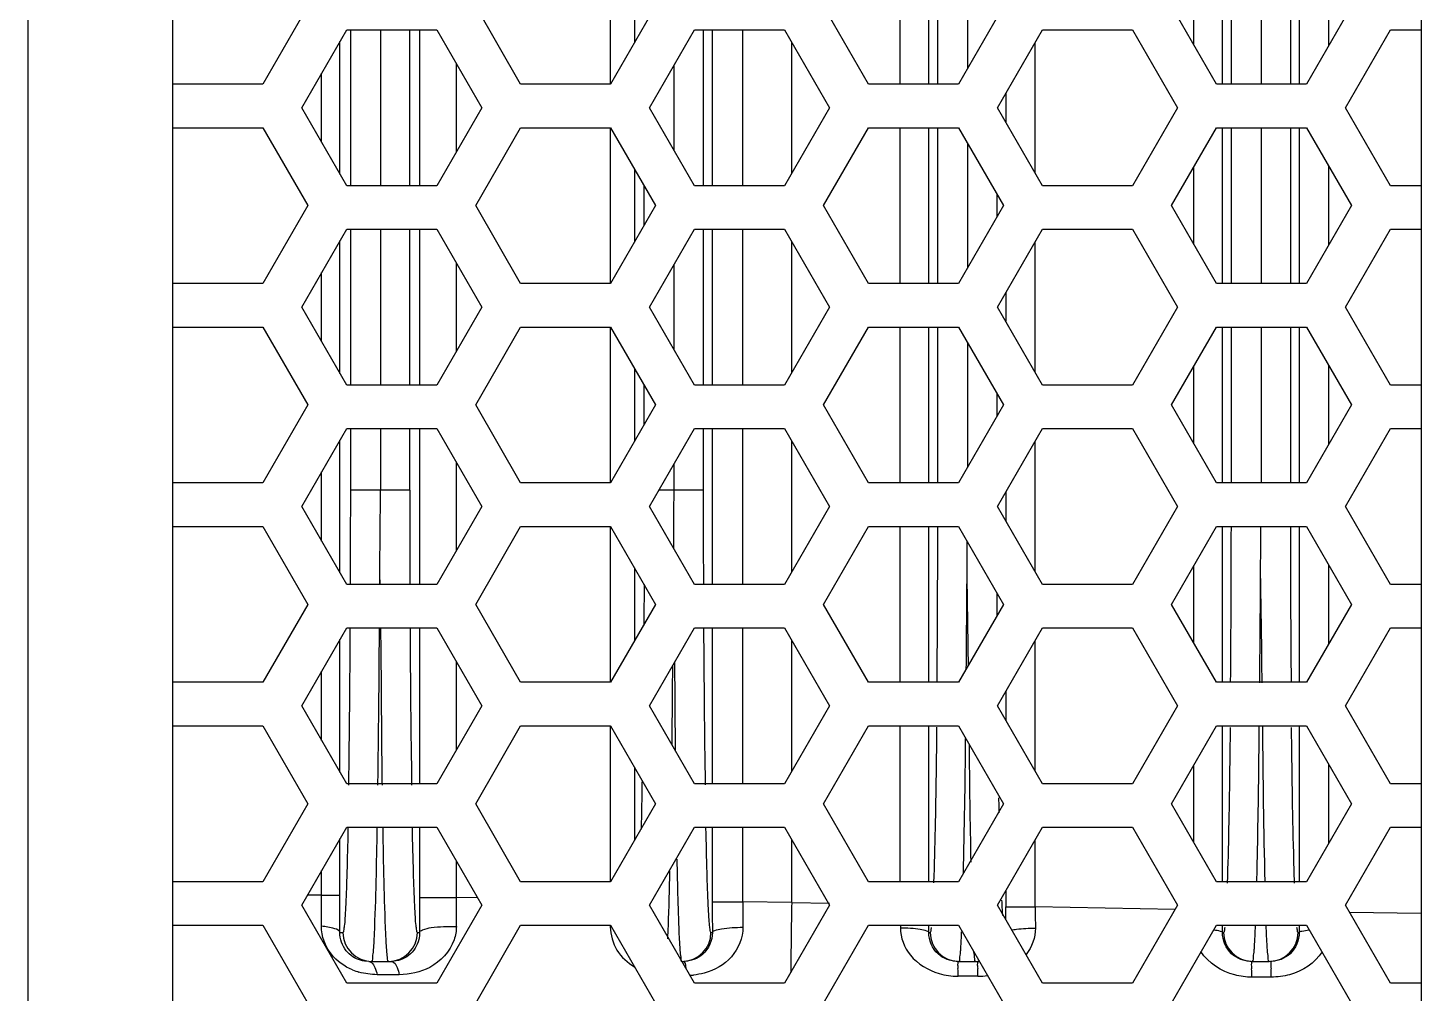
# Model space of a CAD drawing. Header units: millimetres. Extents: x 10297564 to 11610295, y -9287743 to -8409454.
# Drawn here: x 10507601 to 10508373, y -9089447 to -9088912 of the extents above; entities that cross this region are included whole.
import ezdxf

# ---------------------------------------------------------------- set-up
doc = ezdxf.new("R2010")
doc.units = ezdxf.units.MM
doc.header["$LTSCALE"] = 100
doc.layers.add('-0', color=7, linetype='Continuous')

# ---------------------------------------------------------------- blocks, each defined once
blk = doc.blocks.new('인버터 외형도')
at = {"layer": '-0', "linetype": 'Continuous'}
for p, q in [((103845.59, 44816.33), (103845.6, 43762.9)), ((103905.78, 43762.9), (103905.78, 44816.33)), ((104424.12, 44816.33), (104424.12, 43762.9)), ((104087.47, 44435.59), (104087.47, 44500.3)), ((104207.87, 44435.59), (104207.87, 44500.3)), ((104219.7, 44435.59), (104219.7, 44500.3)), ((104223.44, 44435.59), (104223.44, 44500.3)), ((104341.63, 44435.59), (104341.63, 44500.3)), ((104345.33, 44435.59), (104345.33, 44500.3)), ((104357.68, 44500.3), (104357.68, 44435.59)), ((104369.82, 44500.3), (104369.82, 44435.59)), ((104373.51, 44500.3), (104373.51, 44435.59)), ((104235.79, 44493.83), (104235.79, 44442.06)), ((104329.8, 44451.8), (104329.8, 44484.09)), ((104385.76, 44451.59), (104385.76, 44484.3)), ((104097.67, 44453.07), (104097.67, 44482.83)), ((103961.79, 44467.95), (103943.11, 44435.59)), ((104050.22, 44435.59), (104031.54, 44467.95)), ((104106.26, 44467.95), (104087.58, 44435.59)), ((104194.69, 44435.59), (104176.01, 44467.95)), ((104250.73, 44467.95), (104232.05, 44435.59)), ((104339.16, 44435.59), (104320.48, 44467.95)), ((104395.2, 44467.95), (104376.52, 44435.59)), ((103959.3, 44425.81), (103977.98, 44458.17)), ((103977.98, 44458.17), (104015.35, 44458.17)), ((103979.64, 44393.45), (103979.64, 44458.17)), ((103991.99, 44458.17), (103991.99, 44393.45)), ((104004.13, 44458.17), (104004.13, 44393.45)), ((104008.25, 44458.17), (104008.25, 44393.45)), ((104015.35, 44458.17), (104034.03, 44425.81)), ((104103.77, 44425.81), (104122.46, 44458.17)), ((104122.46, 44458.17), (104159.82, 44458.17)), ((104126.03, 44458.17), (104126.03, 44393.45)), ((104129.8, 44458.17), (104129.8, 44393.45)), ((104142.48, 44393.45), (104142.48, 44458.17)), ((104159.82, 44458.17), (104178.5, 44425.81)), ((104248.25, 44425.81), (104266.93, 44458.17)), ((104266.93, 44458.17), (104304.29, 44458.17)), ((104304.29, 44458.17), (104322.97, 44425.81)), ((104392.72, 44425.81), (104411.4, 44458.17)), ((104411.4, 44458.17), (104424.12, 44458.17)), ((103975.19, 44398.29), (103975.19, 44453.33)), ((104162.76, 44398.55), (104162.76, 44453.07)), ((104263.9, 44398.7), (104263.9, 44452.92)), ((104023.51, 44407.59), (104023.51, 44444.03)), ((104113.89, 44443.33), (104113.89, 44408.29)), ((103967.59, 44411.47), (103967.59, 44440.15)), ((103943.11, 44435.59), (103905.75, 44435.59)), ((104087.58, 44435.59), (104050.22, 44435.59)), ((104232.05, 44435.59), (104194.69, 44435.59)), ((104251.65, 44431.71), (104251.65, 44419.91)), ((104376.52, 44435.59), (104339.16, 44435.59)), ((103977.98, 44393.45), (103959.3, 44425.81)), ((104034.03, 44425.81), (104015.35, 44393.45)), ((104122.46, 44393.45), (104103.77, 44425.81)), ((104178.5, 44425.81), (104159.82, 44393.45)), ((104266.93, 44393.45), (104248.25, 44425.81)), ((104322.97, 44425.81), (104304.29, 44393.45)), ((104411.4, 44393.45), (104392.72, 44425.81)), ((103905.75, 44417.53), (103943.11, 44417.53)), ((103943.11, 44417.53), (103961.79, 44385.18)), ((104031.54, 44385.18), (104050.22, 44417.53)), ((104050.22, 44417.53), (104087.58, 44417.53)), ((104087.47, 44352.82), (104087.47, 44417.53)), ((104087.58, 44417.53), (104106.26, 44385.18)), ((104176.01, 44385.18), (104194.69, 44417.53)), ((104194.69, 44417.53), (104232.05, 44417.53)), ((104207.87, 44352.82), (104207.87, 44417.53)), ((104219.7, 44352.82), (104219.7, 44417.53)), ((104223.44, 44352.82), (104223.44, 44417.53)), ((104232.05, 44417.53), (104250.73, 44385.18)), ((104320.48, 44385.18), (104339.16, 44417.53)), ((104339.16, 44417.53), (104376.52, 44417.53)), ((104341.63, 44352.82), (104341.63, 44417.53)), ((104345.33, 44352.82), (104345.33, 44417.53)), ((104357.68, 44417.53), (104357.68, 44352.82)), ((104369.82, 44417.53), (104369.82, 44352.82)), ((104373.51, 44417.53), (104373.51, 44352.82)), ((104376.52, 44417.53), (104395.2, 44385.18)), ((104235.79, 44411.06), (104235.79, 44359.29)), ((104097.67, 44370.3), (104097.67, 44400.06)), ((104329.8, 44369.03), (104329.8, 44401.32)), ((104385.76, 44368.82), (104385.76, 44401.53)), ((104015.35, 44393.45), (103977.98, 44393.45)), ((104101.54, 44377), (104101.54, 44393.35)), ((104159.82, 44393.45), (104122.46, 44393.45)), ((104304.29, 44393.45), (104266.93, 44393.45)), ((104424.12, 44393.45), (104411.4, 44393.45)), ((103961.79, 44385.18), (103943.11, 44352.82)), ((104050.22, 44352.82), (104031.54, 44385.18)), ((104106.26, 44385.18), (104087.58, 44352.82)), ((104194.69, 44352.82), (104176.01, 44385.18)), ((104250.73, 44385.18), (104232.05, 44352.82)), ((104247.93, 44390.03), (104247.93, 44380.32)), ((104339.16, 44352.82), (104320.48, 44385.18)), ((104395.2, 44385.18), (104376.52, 44352.82)), ((103959.3, 44343.04), (103977.98, 44375.4)), ((103977.98, 44375.4), (104015.35, 44375.4)), ((103979.64, 44310.69), (103979.64, 44375.4)), ((103991.99, 44375.4), (103991.99, 44310.69)), ((104004.13, 44375.4), (104004.13, 44310.69)), ((104008.25, 44375.4), (104008.25, 44310.69)), ((104015.35, 44375.4), (104034.03, 44343.04)), ((104103.77, 44343.04), (104122.46, 44375.4)), ((104122.46, 44375.4), (104159.82, 44375.4)), ((104126.03, 44375.4), (104126.03, 44310.69)), ((104129.8, 44375.4), (104129.8, 44310.69)), ((104142.48, 44310.69), (104142.48, 44375.4)), ((104159.82, 44375.4), (104178.5, 44343.04)), ((104248.25, 44343.04), (104266.93, 44375.4)), ((104266.93, 44375.4), (104304.29, 44375.4)), ((104304.29, 44375.4), (104322.97, 44343.04)), ((104392.72, 44343.04), (104411.4, 44375.4)), ((104411.4, 44375.4), (104424.12, 44375.4)), ((103975.19, 44315.52), (103975.19, 44370.56)), ((104162.76, 44315.78), (104162.76, 44370.3)), ((104263.9, 44315.93), (104263.9, 44370.15)), ((103967.59, 44328.7), (103967.59, 44357.38)), ((104023.51, 44324.82), (104023.51, 44361.26)), ((104113.89, 44360.56), (104113.89, 44325.52)), ((103943.11, 44352.82), (103905.75, 44352.82)), ((104087.58, 44352.82), (104050.22, 44352.82)), ((104232.05, 44352.82), (104194.69, 44352.82)), ((104376.52, 44352.82), (104339.16, 44352.82)), ((104251.65, 44348.94), (104251.65, 44337.14)), ((103977.98, 44310.69), (103959.3, 44343.04)), ((104034.03, 44343.04), (104015.35, 44310.69)), ((104122.46, 44310.69), (104103.77, 44343.04)), ((104178.5, 44343.04), (104159.82, 44310.69)), ((104266.93, 44310.69), (104248.25, 44343.04)), ((104322.97, 44343.04), (104304.29, 44310.69)), ((104411.4, 44310.69), (104392.72, 44343.04)), ((103905.75, 44334.76), (103943.11, 44334.76)), ((103943.11, 44334.76), (103961.79, 44302.41)), ((104031.54, 44302.41), (104050.22, 44334.76)), ((104050.22, 44334.76), (104087.58, 44334.76)), ((104087.47, 44270.05), (104087.47, 44334.76)), ((104087.58, 44334.76), (104106.26, 44302.41)), ((104176.01, 44302.41), (104194.69, 44334.76)), ((104194.69, 44334.76), (104232.05, 44334.76)), ((104207.87, 44270.05), (104207.87, 44334.76)), ((104219.7, 44270.05), (104219.7, 44334.76)), ((104223.44, 44270.05), (104223.44, 44334.76)), ((104232.05, 44334.76), (104250.73, 44302.41)), ((104320.48, 44302.41), (104339.16, 44334.76)), ((104339.16, 44334.76), (104376.52, 44334.76)), ((104341.63, 44270.05), (104341.63, 44334.76)), ((104345.33, 44270.05), (104345.33, 44334.76)), ((104357.68, 44334.76), (104357.68, 44270.05)), ((104369.82, 44334.76), (104369.82, 44270.05)), ((104373.51, 44334.76), (104373.51, 44270.05)), ((104376.52, 44334.76), (104395.2, 44302.41)), ((104235.79, 44328.29), (104235.79, 44276.52)), ((104097.67, 44287.53), (104097.67, 44317.29)), ((104329.8, 44286.26), (104329.8, 44318.55)), ((104385.76, 44286.05), (104385.76, 44318.76)), ((104015.35, 44310.69), (103977.98, 44310.69)), ((104101.54, 44294.23), (104101.54, 44310.59)), ((104159.82, 44310.69), (104122.46, 44310.69)), ((104304.29, 44310.69), (104266.93, 44310.69)), ((104424.12, 44310.69), (104411.4, 44310.69)), ((104247.93, 44307.26), (104247.93, 44297.55)), ((103961.79, 44302.41), (103943.11, 44270.05)), ((104050.22, 44270.05), (104031.54, 44302.41)), ((104106.26, 44302.41), (104087.58, 44270.05)), ((104194.69, 44270.05), (104176.01, 44302.41)), ((104250.73, 44302.41), (104232.05, 44270.05)), ((104339.16, 44270.05), (104320.48, 44302.41)), ((104395.2, 44302.41), (104376.52, 44270.05)), ((103959.3, 44260.27), (103977.98, 44292.63)), ((103977.98, 44292.63), (104015.35, 44292.63)), ((103979.64, 44267.04), (103979.64, 44292.63)), ((103991.99, 44292.63), (103991.99, 44267.04)), ((104004.13, 44292.63), (104004.13, 44267.03)), ((104008.25, 44292.63), (104008.25, 44227.92)), ((104015.35, 44292.63), (104034.03, 44260.27)), ((104103.77, 44260.27), (104122.46, 44292.63)), ((104122.46, 44292.63), (104159.82, 44292.63)), ((104126.03, 44292.63), (104126.03, 44267.03)), ((104129.8, 44292.63), (104129.8, 44227.92)), ((104142.48, 44227.92), (104142.48, 44292.63)), ((104159.82, 44292.63), (104178.5, 44260.27)), ((104248.25, 44260.27), (104266.93, 44292.63)), ((104266.93, 44292.63), (104304.29, 44292.63)), ((104304.29, 44292.63), (104322.97, 44260.27)), ((104392.72, 44260.27), (104411.4, 44292.63)), ((104411.4, 44292.63), (104424.12, 44292.63)), ((103975.19, 44232.75), (103975.19, 44287.79)), ((104162.76, 44233.01), (104162.76, 44287.53)), ((104263.9, 44233.16), (104263.9, 44287.38)), ((104023.51, 44242.05), (104023.51, 44278.49)), ((104113.89, 44277.79), (104113.89, 44267.04)), ((103943.11, 44270.05), (103905.75, 44270.05)), ((103967.59, 44245.93), (103967.59, 44274.62)), ((104087.58, 44270.05), (104050.22, 44270.05)), ((104232.05, 44270.05), (104194.69, 44270.05)), ((104376.52, 44270.05), (104339.16, 44270.05)), ((103991.99, 44267.04), (103979.64, 44267.04)), ((104004.13, 44267.04), (103991.99, 44267.04)), ((104113.89, 44267.04), (104107.57, 44267.04)), ((104126.03, 44267.04), (104113.89, 44267.04)), ((104251.65, 44266.17), (104251.65, 44254.37)), ((103977.98, 44227.92), (103959.3, 44260.27)), ((104034.03, 44260.27), (104015.35, 44227.92)), ((104122.46, 44227.92), (104103.77, 44260.27)), ((104178.5, 44260.27), (104159.82, 44227.92)), ((104266.93, 44227.92), (104248.25, 44260.27)), ((104322.97, 44260.27), (104304.29, 44227.92)), ((104411.4, 44227.92), (104392.72, 44260.27)), ((103905.75, 44251.99), (103943.11, 44251.99)), ((103943.11, 44251.99), (103961.79, 44219.64)), ((104031.54, 44219.64), (104050.22, 44251.99)), ((104050.22, 44251.99), (104087.58, 44251.99)), ((104087.47, 44187.28), (104087.47, 44251.99)), ((104087.58, 44251.99), (104106.26, 44219.64)), ((104176.01, 44219.64), (104194.69, 44251.99)), ((104194.69, 44251.99), (104232.05, 44251.99)), ((104207.87, 44187.28), (104207.87, 44251.99)), ((104219.7, 44187.28), (104219.7, 44251.99)), ((104232.05, 44251.99), (104250.73, 44219.64)), ((104320.48, 44219.64), (104339.16, 44251.99)), ((104339.16, 44251.99), (104376.52, 44251.99)), ((104341.63, 44187.28), (104341.63, 44251.99)), ((104373.51, 44251.99), (104373.51, 44187.28)), ((104376.52, 44251.99), (104395.2, 44219.64)), ((104329.8, 44203.49), (104329.8, 44235.79)), ((104385.76, 44203.28), (104385.76, 44235.99)), ((103991.75, 44227.84), (103991.78, 44231.93)), ((103991.86, 44227.84), (103991.78, 44231.93)), ((104097.67, 44204.76), (104097.67, 44234.52)), ((104015.35, 44227.92), (103977.98, 44227.92)), ((104159.82, 44227.92), (104122.46, 44227.92)), ((104248.04, 44219.46), (104248.02, 44224.29)), ((104304.29, 44227.92), (104266.93, 44227.92)), ((104424.12, 44227.92), (104411.4, 44227.92)), ((103961.79, 44219.64), (103943.11, 44187.28)), ((104050.22, 44187.28), (104031.54, 44219.64)), ((104106.26, 44219.64), (104087.58, 44187.28)), ((104194.69, 44187.28), (104176.01, 44219.64)), ((104250.73, 44219.64), (104232.05, 44187.28)), ((104248.06, 44214.77), (104248.04, 44219.46)), ((104339.16, 44187.28), (104320.48, 44219.64)), ((104395.2, 44219.64), (104376.52, 44187.28)), ((103959.3, 44177.5), (103977.98, 44209.86)), ((103977.98, 44209.86), (104015.35, 44209.86)), ((104008.25, 44209.86), (104008.25, 44145.15)), ((104015.35, 44209.86), (104034.03, 44177.5)), ((104103.77, 44177.5), (104122.46, 44209.86)), ((104122.46, 44209.86), (104159.82, 44209.86)), ((104129.8, 44209.86), (104129.8, 44145.15)), ((104142.48, 44145.15), (104142.48, 44209.86)), ((104159.82, 44209.86), (104178.5, 44177.5)), ((104248.25, 44177.5), (104266.93, 44209.86)), ((104266.93, 44209.86), (104304.29, 44209.86)), ((104304.29, 44209.86), (104322.97, 44177.5)), ((104392.72, 44177.5), (104411.4, 44209.86)), ((104411.4, 44209.86), (104424.12, 44209.86)), ((103975.19, 44149.98), (103975.19, 44205.02)), ((104162.76, 44150.24), (104162.76, 44204.76)), ((104263.9, 44150.39), (104263.9, 44204.62)), ((104023.51, 44159.28), (104023.51, 44195.72)), ((103967.59, 44163.16), (103967.59, 44191.85)), ((103943.11, 44187.28), (103905.75, 44187.28)), ((104087.58, 44187.28), (104050.22, 44187.28)), ((104232.05, 44187.28), (104194.69, 44187.28)), ((104251.65, 44183.4), (104251.65, 44171.6)), ((104376.52, 44187.28), (104339.16, 44187.28)), ((103977.98, 44145.15), (103959.3, 44177.5)), ((104034.03, 44177.5), (104015.35, 44145.15)), ((104122.46, 44145.15), (104103.77, 44177.5)), ((104178.5, 44177.5), (104159.82, 44145.15)), ((104266.93, 44145.15), (104248.25, 44177.5)), ((104322.97, 44177.5), (104304.29, 44145.15)), ((104411.4, 44145.15), (104392.72, 44177.5)), ((103905.75, 44169.22), (103943.11, 44169.22)), ((103943.11, 44169.22), (103961.79, 44136.87)), ((104031.54, 44136.87), (104050.22, 44169.22)), ((104050.22, 44169.22), (104087.58, 44169.22)), ((104087.47, 44104.51), (104087.47, 44169.22)), ((104087.58, 44169.22), (104106.26, 44136.87)), ((104176.01, 44136.87), (104194.69, 44169.22)), ((104194.69, 44169.22), (104232.05, 44169.22)), ((104207.87, 44104.51), (104207.87, 44169.22)), ((104219.7, 44104.51), (104219.7, 44169.22)), ((104232.05, 44169.22), (104250.73, 44136.87)), ((104320.48, 44136.87), (104339.16, 44169.22)), ((104339.16, 44169.22), (104376.52, 44169.22)), ((104341.63, 44104.51), (104341.63, 44169.22)), ((104373.51, 44169.22), (104373.51, 44104.51)), ((104376.52, 44169.22), (104395.2, 44136.87)), ((104097.67, 44121.99), (104097.67, 44151.75)), ((104329.8, 44120.72), (104329.8, 44153.02)), ((104385.76, 44120.51), (104385.76, 44153.22)), ((104015.35, 44145.15), (103977.98, 44145.15)), ((104159.82, 44145.15), (104122.46, 44145.15)), ((104304.29, 44145.15), (104266.93, 44145.15)), ((104424.12, 44145.15), (104411.4, 44145.15)), ((103961.79, 44136.87), (103943.11, 44104.51)), ((104050.22, 44104.51), (104031.54, 44136.87)), ((104106.26, 44136.87), (104087.58, 44104.51)), ((104194.69, 44104.51), (104176.01, 44136.87)), ((104250.73, 44136.87), (104232.05, 44104.51)), ((104248.89, 44136.03), (104248.83, 44139.36)), ((104339.16, 44104.51), (104320.48, 44136.87)), ((104395.2, 44136.87), (104376.52, 44104.51)), ((104248.94, 44133.03), (104248.89, 44136.03)), ((103959.3, 44094.73), (103977.98, 44127.09)), ((103977.98, 44127.09), (104015.35, 44127.09)), ((103978.5, 44126.7), (103978.44, 44123.54)), ((104008.25, 44127.09), (104008.25, 44097.97)), ((104015.35, 44127.09), (104034.03, 44094.73)), ((104103.77, 44094.73), (104122.46, 44127.09)), ((104122.46, 44127.09), (104159.82, 44127.09)), ((104129.8, 44127.09), (104129.8, 44096.11)), ((104142.48, 44096.11), (104142.48, 44127.09)), ((104159.82, 44127.09), (104178.5, 44094.73)), ((104248.25, 44094.73), (104266.93, 44127.09)), ((104266.93, 44127.09), (104304.29, 44127.09)), ((104304.29, 44127.09), (104322.97, 44094.73)), ((104392.72, 44094.73), (104411.4, 44127.09)), ((104411.4, 44127.09), (104424.12, 44127.09)), ((103975.19, 44098.84), (103975.19, 44122.25)), ((104162.76, 44095.8), (104162.76, 44121.99)), ((104263.9, 44094.03), (104263.9, 44121.85)), ((103967.59, 44098.84), (103967.59, 44109.08)), ((104023.51, 44097.97), (104023.51, 44112.95)), ((103943.11, 44104.51), (103905.75, 44104.51)), ((104087.58, 44104.51), (104050.22, 44104.51)), ((104232.05, 44104.51), (104194.69, 44104.51)), ((104376.52, 44104.51), (104339.16, 44104.51)), ((103967.59, 44098.84), (103961.69, 44098.93)), ((103967.59, 44098.84), (103975.19, 44098.84)), ((104008.25, 44097.97), (104023.51, 44097.97)), ((104032.21, 44097.83), (104023.51, 44097.97)), ((104129.8, 44096.11), (104142.48, 44096.11)), ((104162.76, 44095.8), (104142.48, 44096.11)), ((104162.76, 44095.8), (104178.51, 44095.52)), ((104251.65, 44100.63), (104251.65, 44094.03)), ((103977.98, 44062.38), (103959.3, 44094.73)), ((104034.03, 44094.73), (104015.35, 44062.38)), ((104122.46, 44062.38), (104103.77, 44094.73)), ((104178.5, 44094.73), (104159.82, 44062.38)), ((104266.93, 44062.38), (104248.25, 44094.73)), ((104251.65, 44094.03), (104263.9, 44094.03)), ((104251.65, 44090.49), (104251.65, 44094.03)), ((104251.66, 44088.82), (104251.65, 44090.49)), ((104321.98, 44093.02), (104263.9, 44094.03)), ((104322.97, 44094.73), (104304.29, 44062.38)), ((104411.4, 44062.38), (104392.72, 44094.73)), ((104424.12, 44091.24), (104394.44, 44091.75)), ((103905.75, 44086.46), (103943.11, 44086.46)), ((103943.11, 44086.46), (103961.79, 44054.1)), ((104031.54, 44054.1), (104050.22, 44086.46)), ((104050.22, 44086.46), (104087.58, 44086.46)), ((104087.46, 44086.45), (104087.45, 44085.7)), ((104087.58, 44086.46), (104106.26, 44054.1)), ((104176.01, 44054.1), (104194.69, 44086.46)), ((104194.69, 44086.46), (104232.05, 44086.46)), ((104207.88, 44086.45), (104207.88, 44085.37)), ((104219.68, 44083.45), (104219.69, 44086.45)), ((104232.05, 44086.46), (104250.73, 44054.1)), ((104320.48, 44054.1), (104339.16, 44086.46)), ((104339.16, 44086.46), (104376.52, 44086.46)), ((104341.62, 44083.45), (104341.63, 44086.58)), ((104373.52, 44086.26), (104373.52, 44083.45)), ((104376.52, 44086.46), (104395.2, 44054.1)), ((103975.16, 44083.45), (103976.44, 44083.45)), ((104007.34, 44083.45), (104008.28, 44083.45)), ((104129.24, 44083.45), (104129.82, 44083.45)), ((104219.68, 44083.45), (104220.23, 44083.45)), ((104341.62, 44083.45), (104342.13, 44083.45)), ((104373.03, 44083.45), (104373.52, 44083.45)), ((103987.18, 44071.41), (103996.54, 44071.41)), ((104117.24, 44071.41), (104117.97, 44071.41)), ((104231.59, 44071.41), (104239.77, 44071.41)), ((104354.17, 44071.41), (104360.99, 44071.41)), ((104015.35, 44062.38), (103977.98, 44062.38)), ((103999.83, 44065.87), (103990.63, 44065.89)), ((104159.82, 44062.38), (104122.46, 44062.38)), ((104240.06, 44065.21), (104231.87, 44065.24)), ((104304.29, 44062.38), (104266.93, 44062.38)), ((104361.9, 44064.86), (104353.82, 44064.88)), ((104424.12, 44062.38), (104411.4, 44062.38))]:
    blk.add_line(p, q, dxfattribs=at)
for centre, radius, start, end in [((93448.24, 44267.31), 10531.4, 359.785403, 359.998505), ((114533.69, 44267.31), 10529.55, 180.001558, 180.214628), ((101388.62, 44270.09), 2725.28, 359.42991, 359.93584), ((114655.75, 44267.32), 10529.72, 180.001559, 180.214587), ((94674.87, 44264.93), 9548.57, 359.534067, 359.921873), ((94797.81, 44264.92), 9547.52, 359.533833, 359.921813), ((113427.86, 44262.6), 9058.03, 180.067731, 180.477058), ((99864.94, 44147.25), 4371.45, 0.61741, 1.10997), ((100607.85, 44156.67), 3750.37, 0.46359, 1.14981), ((96852.88, 44249.02), 7126.72, 359.160091, 359.682221), ((110320.58, 44240.83), 6316.36, 180.284201, 180.873262), ((110447.59, 44240.88), 6321.48, 180.284217, 180.872275), ((93305.74, 44281.48), 10808, 359.363093, 359.536829), ((108503.63, 44199.57), 4145.51, 180.42451, 181.31533), ((99878.95, 44205.96), 4356.24, 358.70751, 359.4472), ((108987.27, 44208.84), 4751.11, 180.56937, 181.16003), ((100373.01, 44202.69), 3728.16, 358.8268, 359.12785), ((103291.22, 44096.96), 676.37, 359.0725, 0.1589), ((100247.65, 44098.74), 3727.54, 359.76485, 0.00141), ((107931.38, 44097.89), 3923.13, 179.99892, 180.21098), ((101727.6, 44091.38), 2295.92, 359.86227, 0.16422), ((108205.41, 44096.07), 4075.61, 179.99938, 180.17746), ((109438.54, 44112.15), 5296.07, 180.17349, 180.2877), ((107143.61, 44042.58), 2981.33, 178.97728, 179.53538), ((104708.2, 44116.49), 458.69, 182.46351, 182.84411), ((104535.65, 44107.82), 285.93, 182.82481, 183.48327), ((107675.9, 44105.91), 3412.02, 180.19945, 180.3476), ((104085.7, 44032), 53.73, 87.47878, 88.12536), ((103988.48, 44083.44), 12.04, 179.99632, 269.99533), ((103995.3, 44083.44), 12.04, 270.00574, 0.00446), ((104117.2, 44083.44), 12.04, 270.00613, 0.00446), ((104232.27, 44083.44), 12.04, 179.99632, 269.99533), ((104354.17, 44083.44), 12.04, 179.99632, 269.99533), ((104360.99, 44083.44), 12.04, 270.00492, 0.00447), ((103989.68, 44090.33), 24.28, 247.63304, 254.24603), ((104032.51, 44062.41), 199.38, 0.81178, 1.75228), ((104239.09, 44083.36), 11.96, 270.02146, 277.22682), ((104239.77, 44082.97), 11.57, 270.02232, 274.48853), ((104039.23, 44062.38), 200.85, 0.80674, 1.74348), ((104134.7, 44062.1), 219.14, 0.72722, 1.62929), ((104140.77, 44062.06), 221.14, 0.72394, 1.6206), ((104118.29, 44101.06), 35.51, 273.61694, 276.01808), ((104240.19, 44093.48), 28.26, 269.7433, 277.90022)]:
    blk.add_arc(centre, radius, start, end, dxfattribs=at)
for points in [[(103991.78, 44231.93), (103991.77, 44243.63), (103991.99, 44255.34), (103991.99, 44267.04)], [(104357.47, 44231.93), (104357.46, 44238.62), (104357.57, 44245.3), (104357.6, 44251.99)], [(104235.58, 44231.93), (104235.57, 44236.53), (104235.64, 44241.12), (104235.67, 44245.72)], [(104235.26, 44192.77), (104235.38, 44205.83), (104235.48, 44218.88), (104235.58, 44231.93)], [(104101.47, 44227.91), (104101.44, 44222.21), (104101.42, 44216.52), (104101.39, 44210.83)], [(103971.63, 44074.35), (103969.03, 44077.55), (103967.53, 44081.89), (103967.5, 44086.01)], [(104207.88, 44085.37), (104207.85, 44081.33), (104209.53, 44077.12), (104212.09, 44073.99)], [(104263.94, 44085.21), (104264.03, 44081.35), (104262.49, 44077.32), (104260.13, 44074.26)], [(103977.81, 44075.84), (103976.12, 44077.93), (103975.14, 44080.76), (103975.16, 44083.45)], [(104129.82, 44083.45), (104129.84, 44080.16), (104128.3, 44076.62), (104125.86, 44074.43)], [(104223.53, 44074.54), (104221.15, 44076.73), (104219.66, 44080.21), (104219.68, 44083.45)], [(104345.44, 44074.58), (104343.08, 44076.76), (104341.6, 44080.23), (104341.62, 44083.44)], [(104373.52, 44083.45), (104373.54, 44080.24), (104372.07, 44076.79), (104369.73, 44074.6)], [(103980.44, 44067.88), (103977.07, 44069.27), (103973.92, 44071.52), (103971.63, 44074.35)], [(103980.54, 44073.37), (103979.51, 44074.04), (103978.58, 44074.89), (103977.81, 44075.84)], [(103987.18, 44071.41), (103984.87, 44071.41), (103982.47, 44072.11), (103980.54, 44073.37)], [(104003.78, 44073.93), (104001.78, 44072.34), (103999.1, 44071.41), (103996.54, 44071.41)], [(104125.86, 44074.43), (104123.77, 44072.54), (104120.79, 44071.41), (104117.97, 44071.41)], [(104212.09, 44073.99), (104215.06, 44070.36), (104219.44, 44067.68), (104223.95, 44066.38)], [(104231.59, 44071.41), (104228.7, 44071.41), (104225.65, 44072.59), (104223.53, 44074.54)], [(104346.72, 44065.8), (104341.22, 44067.25), (104335.75, 44070.7), (104332.68, 44075.5)], [(104353.54, 44071.41), (104350.64, 44071.41), (104347.57, 44072.6), (104345.44, 44074.58)], [(104369.73, 44074.6), (104367.6, 44072.62), (104364.52, 44071.41), (104361.61, 44071.41)], [(104383.03, 44075.43), (104380.08, 44070.77), (104374.84, 44067.32), (104369.52, 44065.88)], [(103990.63, 44065.89), (103988.09, 44065.97), (103985.53, 44066.27), (103983.09, 44066.96)], [(103989.7, 44068.86), (103990.12, 44067.91), (103990.41, 44066.9), (103990.63, 44065.89)], [(103998.96, 44068.82), (103999.35, 44067.87), (103999.62, 44066.87), (103999.83, 44065.87)], [(104012.47, 44068.93), (104008.66, 44066.87), (104004.16, 44066.06), (103999.83, 44065.87)], [(104126.48, 44066.56), (104125.01, 44066.16), (104123.51, 44065.9), (104122.01, 44065.74)], [(104223.95, 44066.38), (104226.51, 44065.64), (104229.21, 44065.29), (104231.87, 44065.24)], [(104353.82, 44064.88), (104351.44, 44064.86), (104349.03, 44065.19), (104346.72, 44065.8)], [(104369.52, 44065.88), (104367.04, 44065.21), (104364.46, 44064.9), (104361.9, 44064.86)]]:
    blk.add_open_spline(points, degree=3, dxfattribs=at)
for points, knots in [([(104357.11, 44187.02), (104357.14, 44190.65), (104357.27, 44205.62), (104357.39, 44220.59), (104357.47, 44231.93)], [0, 0, 0, 0, 0.242605, 1, 1, 1, 1]), ([(103990.95, 44144.54), (103991.02, 44149.53), (103991.3, 44171.21), (103991.48, 44192.89), (103991.61, 44209.58)], [0, 0, 0, 0, 0.229987, 1, 1, 1, 1]), ([(103992.79, 44144.54), (103992.72, 44149.53), (103992.47, 44171.21), (103992.4, 44192.89), (103992.16, 44209.59)], [0, 0, 0, 0, 0.229987, 1, 1, 1, 1]), ([(104114.52, 44158.79), (104114.49, 44161.72), (104114.4, 44173.98), (104114.33, 44186.25), (104114.23, 44195.58)], [0, 0, 0, 0, 0.239233, 1, 1, 1, 1]), ([(104222.94, 44168.61), (104222.87, 44162.11), (104222.59, 44140.59), (104222.21, 44119.07), (104221.71, 44104.06)], [0, 0, 0, 0, 0.30193, 1, 1, 1, 1]), ([(104344.83, 44168.55), (104344.76, 44162.04), (104344.48, 44140.51), (104344.11, 44118.97), (104343.6, 44103.95)], [0, 0, 0, 0, 0.302102, 1, 1, 1, 1]), ([(104355.9, 44104.42), (104356.01, 44108.89), (104356.48, 44130.36), (104356.76, 44151.84), (104356.94, 44168.85)], [0, 0, 0, 0, 0.20819, 1, 1, 1, 1]), ([(104371.56, 44103.94), (104371.42, 44108.11), (104370.82, 44129.64), (104370.52, 44151.17), (104370.33, 44168.54)], [0, 0, 0, 0, 0.193544, 1, 1, 1, 1]), ([(103989.08, 44075.25), (103989.27, 44077.74), (103990.12, 44094.91), (103990.42, 44112.11), (103990.68, 44126.81)], [0, 0, 0, 0, 0.145114, 1, 1, 1, 1]), ([(103994.67, 44075.25), (103994.47, 44077.74), (103993.6, 44094.91), (103993.32, 44112.11), (103993.07, 44126.8)], [0, 0, 0, 0, 0.145153, 1, 1, 1, 1]), ([(104007.34, 44083.45), (104007.08, 44083.5), (104007.06, 44084.82), (104006.66, 44086.59), (104006.49, 44090.26), (104006.05, 44097.46), (104005.67, 44109.87), (104005.4, 44120.55), (104005.27, 44126.71)], [0, 0, 0, 0, 0.018049, 0.066676, 0.147059, 0.259099, 0.573645, 1, 1, 1, 1]), ([(104129.24, 44083.45), (104128.98, 44083.5), (104128.96, 44084.82), (104128.55, 44086.6), (104128.39, 44090.27), (104127.95, 44097.49), (104127.57, 44109.92), (104127.3, 44120.61), (104127.17, 44126.79)], [0, 0, 0, 0, 0.018047, 0.066677, 0.147065, 0.259112, 0.573663, 1, 1, 1, 1]), ([(103978.44, 44123.54), (103978.31, 44117.82), (103978.05, 44107.91), (103977.68, 44096.41), (103977.26, 44089.74), (103977.09, 44086.36), (103976.72, 44084.71), (103976.68, 44083.5), (103976.44, 44083.45)], [0, 0, 0, 0, 0.427131, 0.741498, 0.853282, 0.933395, 0.981895, 1, 1, 1, 1]), ([(104116.57, 44075.25), (104116.41, 44077.21), (104115.7, 44090.06), (104115.43, 44102.93), (104115.21, 44113.84)], [0, 0, 0, 0, 0.15274, 1, 1, 1, 1]), ([(104111.31, 44080.78), (104111.4, 44082.56), (104111.8, 44091.93), (104112.04, 44101.31), (104112.21, 44108.9)], [0, 0, 0, 0, 0.190373, 1, 1, 1, 1]), ([(103975.16, 44083.45), (103975.1, 44084.33), (103971.66, 44085.49), (103969.36, 44085.84), (103967.5, 44086.01)], [0, 0, 0, 0, 0.32133, 1, 1, 1, 1]), ([(104008.28, 44083.45), (104008.32, 44083.97), (104010.3, 44084.95), (104015.07, 44085.84), (104020.04, 44086.05), (104023.51, 44085.87)], [0, 0, 0, 0, 0.100222, 0.338622, 1, 1, 1, 1]), ([(104023.51, 44085.87), (104023.55, 44084), (104022.32, 44077.02), (104016.94, 44071.36), (104012.47, 44068.93)], [0, 0, 0, 0, 0.268083, 1, 1, 1, 1]), ([(104087.45, 44085.7), (104087.62, 44082.38), (104089.35, 44075.55), (104094.6, 44070.86), (104097.48, 44069.14)], [0, 0, 0, 0, 0.497791, 1, 1, 1, 1]), ([(104142.53, 44085.56), (104142.48, 44081.18), (104138.85, 44072.23), (104130.7, 44067.7), (104126.48, 44066.56)], [0, 0, 0, 0, 0.500032, 1, 1, 1, 1]), ([(104129.82, 44083.45), (104129.86, 44083.86), (104131.47, 44084.57), (104135.39, 44085.35), (104139.56, 44085.58), (104142.53, 44085.56)], [0, 0, 0, 0, 0.095115, 0.321802, 1, 1, 1, 1]), ([(104207.88, 44085.37), (104210.65, 44085.36), (104214.54, 44085.14), (104218.15, 44084.42), (104219.64, 44083.82), (104219.68, 44083.45)], [0, 0, 0, 0, 0.684341, 0.907327, 1, 1, 1, 1]), ([(104220.7, 44085.42), (104220.64, 44084.93), (104220.5, 44084.4), (104220.42, 44083.49), (104220.23, 44083.45)], [0, 0, 0, 0, 0.722986, 1, 1, 1, 1]), ([(104254, 44084.46), (104254.68, 44084.6), (104257.98, 44085.09), (104261.31, 44085.21), (104263.94, 44085.21)], [0, 0, 0, 0, 0.208933, 1, 1, 1, 1]), ([(104338.11, 44084.54), (104338.99, 44084.42), (104340.01, 44084.21), (104341.57, 44083.79), (104341.62, 44083.44)], [0, 0, 0, 0, 0.718487, 1, 1, 1, 1]), ([(104342.6, 44085.42), (104342.54, 44084.93), (104342.39, 44084.4), (104342.31, 44083.49), (104342.13, 44083.45)], [0, 0, 0, 0, 0.722986, 1, 1, 1, 1]), ([(104354.77, 44075.25), (104354.82, 44075.95), (104355.08, 44079.67), (104355.24, 44083.39), (104355.35, 44086.4)], [0, 0, 0, 0, 0.189833, 1, 1, 1, 1]), ([(104360.36, 44075.25), (104360.3, 44075.96), (104360.04, 44079.67), (104359.88, 44083.39), (104359.76, 44086.4)], [0, 0, 0, 0, 0.189896, 1, 1, 1, 1]), ([(104373.03, 44083.45), (104372.84, 44083.49), (104372.77, 44084.4), (104372.62, 44084.93), (104372.56, 44085.42)], [0, 0, 0, 0, 0.277185, 1, 1, 1, 1]), ([(104373.52, 44083.45), (104373.58, 44083.83), (104375.45, 44084.14), (104376.56, 44084.38), (104377.59, 44084.49)], [0, 0, 0, 0, 0.273482, 1, 1, 1, 1]), ([(104008.28, 44083.45), (104008.28, 44082.46), (104007.89, 44078.88), (104005.81, 44075.54), (104003.78, 44073.93)], [0, 0, 0, 0, 0.275932, 1, 1, 1, 1]), ([(104232.87, 44075.25), (104232.92, 44075.8), (104233.11, 44078.59), (104233.24, 44081.38), (104233.34, 44083.62)], [0, 0, 0, 0, 0.198289, 1, 1, 1, 1]), ([(103988.48, 44071.41), (103988.81, 44071.41), (103988.69, 44073.42), (103989, 44074.29), (103989.08, 44075.25)], [0, 0, 0, 0, 0.258717, 1, 1, 1, 1]), ([(103995.3, 44071.41), (103994.96, 44071.41), (103995.05, 44073.41), (103994.75, 44074.29), (103994.67, 44075.25)], [0, 0, 0, 0, 0.25957, 1, 1, 1, 1]), ([(104117.18, 44071.41), (104116.85, 44071.52), (104116.95, 44073.28), (104116.64, 44074.31), (104116.57, 44075.25)], [0, 0, 0, 0, 0.271726, 1, 1, 1, 1]), ([(104232.27, 44071.41), (104232.61, 44071.41), (104232.48, 44073.42), (104232.8, 44074.29), (104232.87, 44075.25)], [0, 0, 0, 0, 0.258717, 1, 1, 1, 1]), ([(104239.1, 44071.41), (104238.75, 44071.41), (104238.85, 44073.45), (104238.54, 44074.34), (104238.46, 44075.32)], [0, 0, 0, 0, 0.259422, 1, 1, 1, 1]), ([(104354.17, 44071.41), (104354.5, 44071.41), (104354.38, 44073.42), (104354.69, 44074.29), (104354.77, 44075.25)], [0, 0, 0, 0, 0.258717, 1, 1, 1, 1]), ([(104360.99, 44071.41), (104360.65, 44071.41), (104360.74, 44073.41), (104360.44, 44074.29), (104360.36, 44075.25)], [0, 0, 0, 0, 0.25957, 1, 1, 1, 1]), ([(103987.18, 44071.41), (103987.98, 44071.41), (103989.02, 44070.3), (103989.54, 44069.24), (103989.7, 44068.86)], [0, 0, 0, 0, 0.656981, 1, 1, 1, 1]), ([(103996.54, 44071.41), (103997.33, 44071.41), (103998.32, 44070.26), (103998.8, 44069.21), (103998.96, 44068.82)], [0, 0, 0, 0, 0.655325, 1, 1, 1, 1]), ([(104117.97, 44071.41), (104118.06, 44071.41), (104118.74, 44070.49), (104118.67, 44069.54), (104118.78, 44068.67)], [0, 0, 0, 0, 0.094591, 1, 1, 1, 1]), ([(104231.59, 44071.41), (104231.82, 44071.41), (104231.49, 44069.86), (104231.78, 44069.24), (104231.8, 44068.51)], [0, 0, 0, 0, 0.242425, 1, 1, 1, 1]), ([(104239.77, 44071.41), (104240.01, 44071.41), (104239.67, 44069.85), (104239.96, 44069.23), (104239.99, 44068.5)], [0, 0, 0, 0, 0.241375, 1, 1, 1, 1]), ([(104353.54, 44071.41), (104353.79, 44071.41), (104353.42, 44069.76), (104353.73, 44069.11), (104353.75, 44068.33)], [0, 0, 0, 0, 0.242868, 1, 1, 1, 1]), ([(104361.61, 44071.41), (104361.86, 44071.41), (104361.49, 44069.75), (104361.8, 44069.1), (104361.83, 44068.32)], [0, 0, 0, 0, 0.241784, 1, 1, 1, 1])]:
    blk.add_open_spline(points, degree=3, knots=knots, dxfattribs=at)

msp = doc.modelspace()

# ---------------------------------------------------------------- block references
at = {"xscale": 1.333333333333333, "yscale": 1.333333333333333, "zscale": 1.333333333333333}
msp.add_blockref('인버터 외형도', (10369140.57, -9148190.99), dxfattribs=at)

doc.saveas('drawing.dxf')
